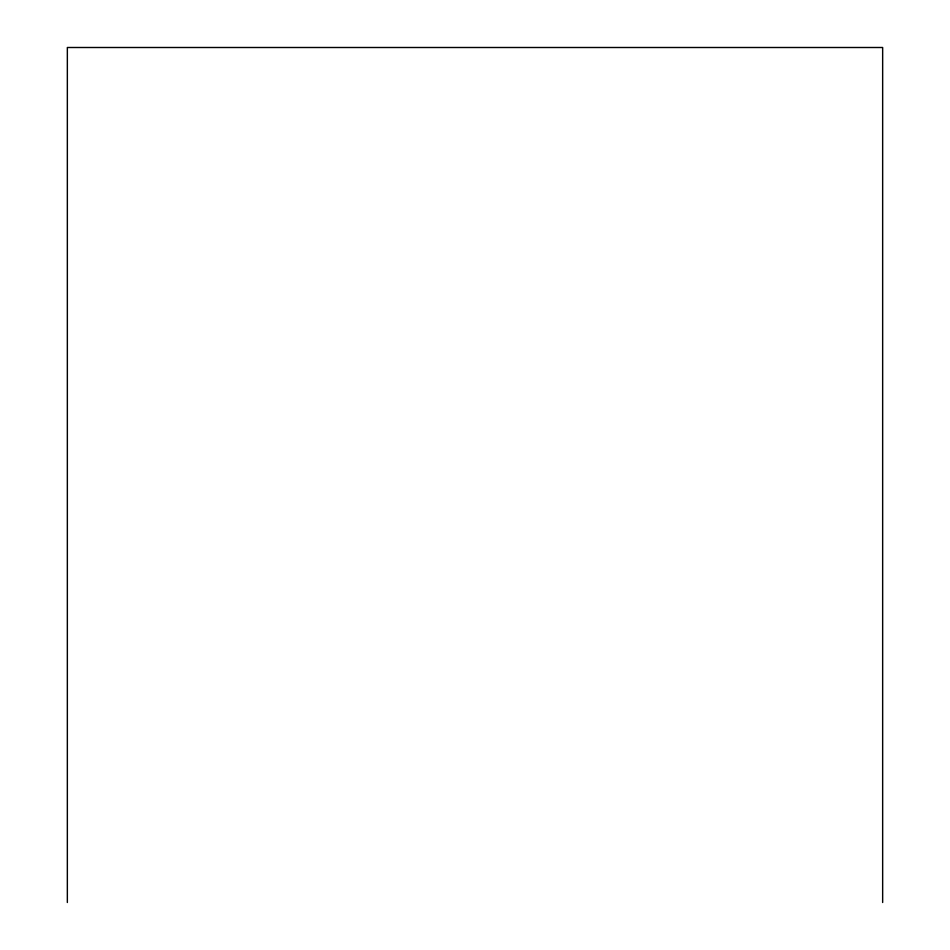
<?xml version="1.0" encoding="UTF-8"?>
<svg xmlns="http://www.w3.org/2000/svg" width="950" height="950" viewBox="0 0 950 950"><rect width="100%" height="100%" fill="white"/><g stroke="black" fill="none" stroke-linecap="round" stroke-linejoin="round"><path stroke-width="1.43" d="M882.657 902.5L882.657 47.5L67.343 47.5L67.343 902.5"/></g></svg>
